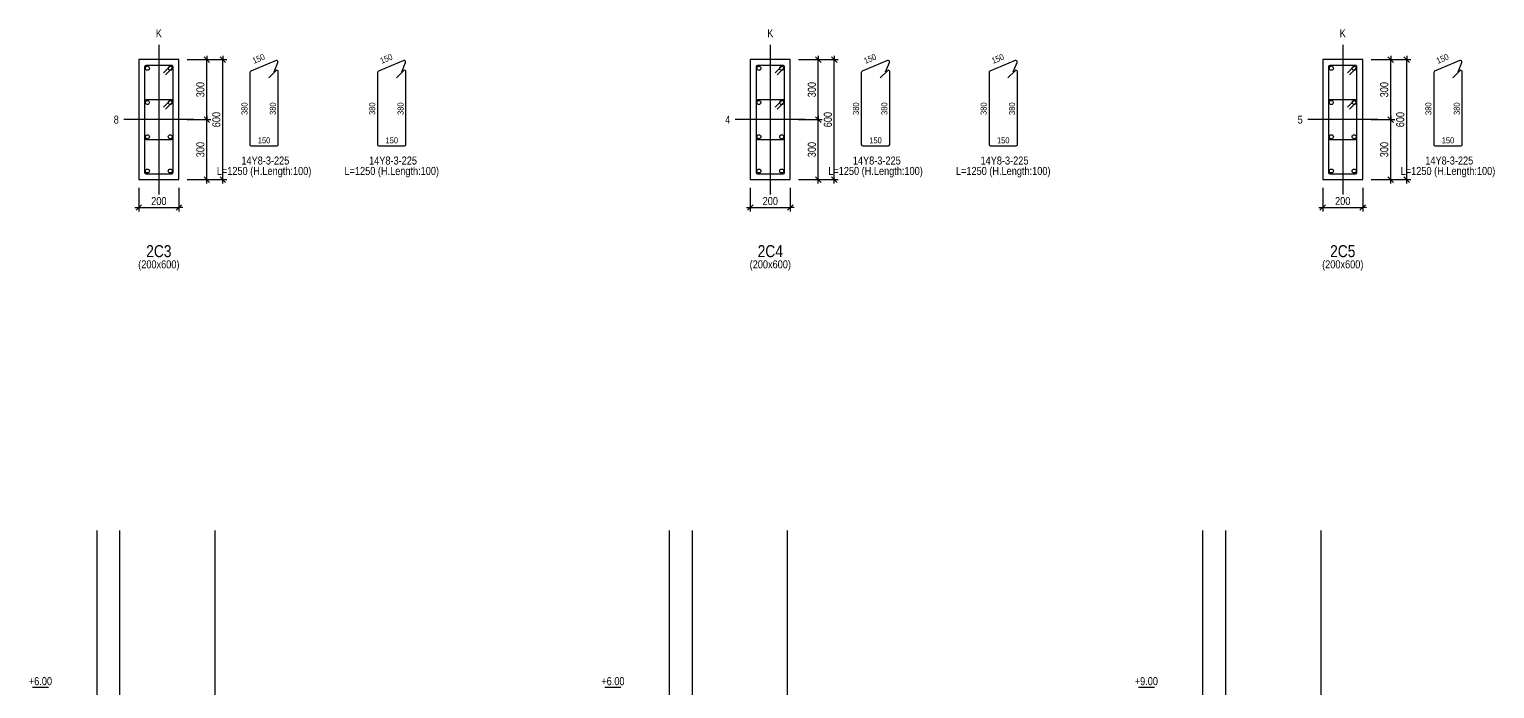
# Model space of a CAD drawing. Extents: x 0 to 206258, y -403073 to 0.
# Drawn here: x 43266 to 61578, y -120030 to -111782 of the extents above; entities that cross this region are included whole.
import ezdxf
from ezdxf.enums import TextEntityAlignment as Align
from ezdxf.lldxf.tags import DXFTag

# ---------------------------------------------------------------- set-up
doc = ezdxf.new("R2010")
doc.units = 0
doc.header["$LTSCALE"] = 1000
for name, color, linetype in [('Axis Line(Dir 1)', 8, 'CENTER2'), ('Axis Line(Dir 2)', 150, 'CENTER2'), ('Column Line(D)', 1, 'Continuous'), ('Dimension Line', 5, 'Continuous'), ('Dimension Text', 5, 'Continuous'), ('Link Line', 3, 'Continuous'), ('Rebar Length Text', 8, 'Continuous'), ('Rebar Line', 7, 'Continuous'), ('Top Rebar Line', 7, 'Continuous')]:
    doc.layers.add(name, color=color, linetype=linetype)
for name, color, linetype, true_color in [('Column Label(D)', 12, 'Continuous', 0xbd0000), ('Column Size Label (D)', 94, 'Continuous', 0x008100), ('Level Mark Line', 253, 'Continuous', 0x828282), ('Level Mark Text', 253, 'Continuous', 0x828282), ('Link Label', 94, 'Continuous', 0x008100), ('Link Length Text', 94, 'Continuous', 0x008100)]:
    doc.layers.add(name, color=color, linetype=linetype, true_color=true_color)
doc.styles.add('Column Label(D)', font='ARIALN.TTF', dxfattribs={"height": 150})
doc.styles.add('Column Size Label (D)', font='ARIALN.TTF', dxfattribs={"height": 100})
doc.styles.add('Dimension Text', font='ARIALN.TTF', dxfattribs={"height": 100})
doc.styles.add('Level Mark Text', font='ARIALN.TTF', dxfattribs={"height": 100})
doc.styles.add('Link Label', font='ARIALN.TTF', dxfattribs={"height": 100})
doc.styles.add('Link Length Text', font='ARIALN.TTF', dxfattribs={"height": 100})
doc.styles.add('Rebar Length Text', font='ARIALN.TTF', dxfattribs={"height": 75})
tags = doc.linetypes.add('CENTER2', pattern=[1.125, 0.75, -0.125, 0.125, -0.125]).pattern_tags.tags
tags[10:11] = [DXFTag(74, 4), DXFTag(75, 0), DXFTag(340, '0'), DXFTag(46, 0.0), DXFTag(50, 0.0), DXFTag(44, 0.0), DXFTag(45, 0.0)]
tags[8:9] = [DXFTag(74, 4), DXFTag(75, 0), DXFTag(340, '0'), DXFTag(46, 0.0), DXFTag(50, 0.0), DXFTag(44, 0.0), DXFTag(45, 0.0)]
tags[6:7] = [DXFTag(74, 4), DXFTag(75, 0), DXFTag(340, '0'), DXFTag(46, 0.0), DXFTag(50, 0.0), DXFTag(44, 0.0), DXFTag(45, 0.0)]
tags[4:5] = [DXFTag(74, 4), DXFTag(75, 0), DXFTag(340, '0'), DXFTag(46, 0.0), DXFTag(50, 0.0), DXFTag(44, 0.0), DXFTag(45, 0.0)]
doc.dimstyles.new('COLUMNELV', dxfattribs={"dimtxt": 100, "dimasz": 30, "dimexe": 48.3, "dimexo": 103.5, "dimgap": 30, "dimtad": 1, "dimtoh": 1, "dimdec": 1, "dimlfac": 0.4, "dimdsep": 46, "dimtxsty": 'Dimension Text', "dimblk": 'PCDIM_TICK', "dimcen": 0.09, "dimclrd": 5, "dimclre": 5, "dimclrt": 5, "dimadec": 1, "dimazin": 0, "dimtp": 1, "dimtm": 1, "dimtfac": 1, "dimtdec": 4, "dimtofl": 0, "dimtmove": 0, "dimatfit": 3, "dimfxl": 1, "dimtolj": 1, "dimtzin": 0, "dimarcsym": 0})

# ---------------------------------------------------------------- blocks, each defined once
blk = doc.blocks.new('PCDIM_TICK')
at = {"layer": 'Dimension Line', "color": 0, "transparency": 33554687}
for p, q in [((1.15, 1.15), (-1.15, -1.15)), ((1.61, 0), (0, 0))]:
    blk.add_line(p, q, dxfattribs=at)
blk = doc.blocks.new('*U2041')
at = {"layer": 'Dimension Line', "color": 5, "true_color": 0x0000ff, "transparency": 16777216}
for p, q in [((44635, -113766), (44635, -114061)), ((45135, -113766), (45135, -114061)), ((44635, -114012), (45135, -114012))]:
    blk.add_line(p, q, dxfattribs=at)
at = {"layer": 'Dimension Line', "color": 5, "true_color": 0x0000ff, "transparency": 16777216, "xscale": 30, "yscale": 30, "rotation": 180.0000000000004}
blk.add_blockref('PCDIM_TICK', (44635, -114012), dxfattribs=at)
at = {"layer": 'Dimension Line', "color": 5, "true_color": 0x0000ff, "transparency": 16777216, "xscale": 30, "yscale": 30}
blk.add_blockref('PCDIM_TICK', (45135, -114012), dxfattribs=at)
at = {"layer": 'Dimension Line', "color": 5, "true_color": 0x0000ff, "transparency": 16777216, "insert": (44885, -113982), "char_height": 100, "width": 182.77, "attachment_point": 8, "style": 'Dimension Text'}
blk.add_mtext('200', dxfattribs=at)
blk = doc.blocks.new('*U2042')
at = {"layer": 'Dimension Line', "color": 5, "true_color": 0x0000ff, "transparency": 16777216}
for p, q in [((45239, -112912), (45533, -112912)), ((45485, -113662), (45485, -112912)), ((45239, -113662), (45533, -113662))]:
    blk.add_line(p, q, dxfattribs=at)
at = {"layer": 'Dimension Line', "color": 5, "true_color": 0x0000ff, "transparency": 16777216, "xscale": 30, "yscale": 30}
for p, rotation in [((45485, -112912), 89.99999999999447), ((45485, -113662), 269.9999999999834)]:
    blk.add_blockref('PCDIM_TICK', p, dxfattribs=dict(at, rotation=rotation))
at = {"layer": 'Dimension Line', "color": 5, "true_color": 0x0000ff, "transparency": 16777216, "insert": (45455, -113287), "char_height": 100, "width": 181.5, "attachment_point": 8, "rotation": 90, "style": 'Dimension Text'}
blk.add_mtext('300', dxfattribs=at)
blk = doc.blocks.new('*U2043')
at = {"layer": 'Dimension Line', "color": 5, "true_color": 0x0000ff, "transparency": 16777216}
for p, q in [((45239, -112162), (45533, -112162)), ((45485, -112912), (45485, -112162)), ((45239, -112912), (45533, -112912))]:
    blk.add_line(p, q, dxfattribs=at)
at = {"layer": 'Dimension Line', "color": 5, "true_color": 0x0000ff, "transparency": 16777216, "xscale": 30, "yscale": 30}
for p, rotation in [((45485, -112162), 89.99999999999447), ((45485, -112912), 269.9999999999834)]:
    blk.add_blockref('PCDIM_TICK', p, dxfattribs=dict(at, rotation=rotation))
at = {"layer": 'Dimension Line', "color": 5, "true_color": 0x0000ff, "transparency": 16777216, "insert": (45455, -112537), "char_height": 100, "width": 181.5, "attachment_point": 8, "rotation": 90, "style": 'Dimension Text'}
blk.add_mtext('300', dxfattribs=at)
blk = doc.blocks.new('*U2044')
at = {"layer": 'Dimension Line', "color": 5, "true_color": 0x0000ff, "transparency": 16777216}
for p, q in [((45239, -112162), (45733, -112162)), ((45685, -113662), (45685, -112162)), ((45239, -113662), (45733, -113662))]:
    blk.add_line(p, q, dxfattribs=at)
at = {"layer": 'Dimension Line', "color": 5, "true_color": 0x0000ff, "transparency": 16777216, "xscale": 30, "yscale": 30}
for p, rotation in [((45685, -112162), 89.99999999999447), ((45685, -113662), 269.9999999999834)]:
    blk.add_blockref('PCDIM_TICK', p, dxfattribs=dict(at, rotation=rotation))
at = {"layer": 'Dimension Line', "color": 5, "true_color": 0x0000ff, "transparency": 16777216, "insert": (45655, -112912), "char_height": 100, "width": 181.97, "attachment_point": 8, "rotation": 90, "style": 'Dimension Text'}
blk.add_mtext('600', dxfattribs=at)
blk = doc.blocks.new('*U2048')
at = {"layer": 'Dimension Line', "color": 5, "true_color": 0x0000ff, "transparency": 16777216}
for p, q in [((52276, -113766), (52276, -114061)), ((52776, -113766), (52776, -114061)), ((52276, -114012), (52776, -114012))]:
    blk.add_line(p, q, dxfattribs=at)
at = {"layer": 'Dimension Line', "color": 5, "true_color": 0x0000ff, "transparency": 16777216, "xscale": 30, "yscale": 30, "rotation": 180.0000000000004}
blk.add_blockref('PCDIM_TICK', (52276, -114012), dxfattribs=at)
at = {"layer": 'Dimension Line', "color": 5, "true_color": 0x0000ff, "transparency": 16777216, "xscale": 30, "yscale": 30}
blk.add_blockref('PCDIM_TICK', (52776, -114012), dxfattribs=at)
at = {"layer": 'Dimension Line', "color": 5, "true_color": 0x0000ff, "transparency": 16777216, "insert": (52526, -113982), "char_height": 100, "width": 182.77, "attachment_point": 8, "style": 'Dimension Text'}
blk.add_mtext('200', dxfattribs=at)
blk = doc.blocks.new('*U2049')
at = {"layer": 'Dimension Line', "color": 5, "true_color": 0x0000ff, "transparency": 16777216}
for p, q in [((52879, -112912), (53174, -112912)), ((53126, -113662), (53126, -112912)), ((52879, -113662), (53174, -113662))]:
    blk.add_line(p, q, dxfattribs=at)
at = {"layer": 'Dimension Line', "color": 5, "true_color": 0x0000ff, "transparency": 16777216, "xscale": 30, "yscale": 30}
for p, rotation in [((53126, -112912), 89.99999999999447), ((53126, -113662), 269.9999999999834)]:
    blk.add_blockref('PCDIM_TICK', p, dxfattribs=dict(at, rotation=rotation))
at = {"layer": 'Dimension Line', "color": 5, "true_color": 0x0000ff, "transparency": 16777216, "insert": (53096, -113287), "char_height": 100, "width": 181.5, "attachment_point": 8, "rotation": 90, "style": 'Dimension Text'}
blk.add_mtext('300', dxfattribs=at)
blk = doc.blocks.new('*U2050')
at = {"layer": 'Dimension Line', "color": 5, "true_color": 0x0000ff, "transparency": 16777216}
for p, q in [((52879, -112162), (53174, -112162)), ((53126, -112912), (53126, -112162)), ((52879, -112912), (53174, -112912))]:
    blk.add_line(p, q, dxfattribs=at)
at = {"layer": 'Dimension Line', "color": 5, "true_color": 0x0000ff, "transparency": 16777216, "xscale": 30, "yscale": 30}
for p, rotation in [((53126, -112162), 89.99999999999447), ((53126, -112912), 269.9999999999834)]:
    blk.add_blockref('PCDIM_TICK', p, dxfattribs=dict(at, rotation=rotation))
at = {"layer": 'Dimension Line', "color": 5, "true_color": 0x0000ff, "transparency": 16777216, "insert": (53096, -112537), "char_height": 100, "width": 181.5, "attachment_point": 8, "rotation": 90, "style": 'Dimension Text'}
blk.add_mtext('300', dxfattribs=at)
blk = doc.blocks.new('*U2051')
at = {"layer": 'Dimension Line', "color": 5, "true_color": 0x0000ff, "transparency": 16777216}
for p, q in [((52879, -112162), (53374, -112162)), ((53326, -113662), (53326, -112162)), ((52879, -113662), (53374, -113662))]:
    blk.add_line(p, q, dxfattribs=at)
at = {"layer": 'Dimension Line', "color": 5, "true_color": 0x0000ff, "transparency": 16777216, "xscale": 30, "yscale": 30}
for p, rotation in [((53326, -112162), 89.99999999999447), ((53326, -113662), 269.9999999999834)]:
    blk.add_blockref('PCDIM_TICK', p, dxfattribs=dict(at, rotation=rotation))
at = {"layer": 'Dimension Line', "color": 5, "true_color": 0x0000ff, "transparency": 16777216, "insert": (53296, -112912), "char_height": 100, "width": 181.97, "attachment_point": 8, "rotation": 90, "style": 'Dimension Text'}
blk.add_mtext('600', dxfattribs=at)
blk = doc.blocks.new('*U2055')
at = {"layer": 'Dimension Line', "color": 5, "true_color": 0x0000ff, "transparency": 16777216}
for p, q in [((59429, -113766), (59429, -114061)), ((59929, -113766), (59929, -114061)), ((59429, -114012), (59929, -114012))]:
    blk.add_line(p, q, dxfattribs=at)
at = {"layer": 'Dimension Line', "color": 5, "true_color": 0x0000ff, "transparency": 16777216, "xscale": 30, "yscale": 30, "rotation": 180.0000000000004}
blk.add_blockref('PCDIM_TICK', (59429, -114012), dxfattribs=at)
at = {"layer": 'Dimension Line', "color": 5, "true_color": 0x0000ff, "transparency": 16777216, "xscale": 30, "yscale": 30}
blk.add_blockref('PCDIM_TICK', (59929, -114012), dxfattribs=at)
at = {"layer": 'Dimension Line', "color": 5, "true_color": 0x0000ff, "transparency": 16777216, "insert": (59679, -113982), "char_height": 100, "width": 182.77, "attachment_point": 8, "style": 'Dimension Text'}
blk.add_mtext('200', dxfattribs=at)
blk = doc.blocks.new('*U2056')
at = {"layer": 'Dimension Line', "color": 5, "true_color": 0x0000ff, "transparency": 16777216}
for p, q in [((60033, -112912), (60328, -112912)), ((60279, -113662), (60279, -112912)), ((60033, -113662), (60328, -113662))]:
    blk.add_line(p, q, dxfattribs=at)
at = {"layer": 'Dimension Line', "color": 5, "true_color": 0x0000ff, "transparency": 16777216, "xscale": 30, "yscale": 30}
for p, rotation in [((60279, -112912), 89.99999999999447), ((60279, -113662), 269.9999999999834)]:
    blk.add_blockref('PCDIM_TICK', p, dxfattribs=dict(at, rotation=rotation))
at = {"layer": 'Dimension Line', "color": 5, "true_color": 0x0000ff, "transparency": 16777216, "insert": (60249, -113287), "char_height": 100, "width": 181.5, "attachment_point": 8, "rotation": 90, "style": 'Dimension Text'}
blk.add_mtext('300', dxfattribs=at)
blk = doc.blocks.new('*U2057')
at = {"layer": 'Dimension Line', "color": 5, "true_color": 0x0000ff, "transparency": 16777216}
for p, q in [((60033, -112162), (60328, -112162)), ((60279, -112912), (60279, -112162)), ((60033, -112912), (60328, -112912))]:
    blk.add_line(p, q, dxfattribs=at)
at = {"layer": 'Dimension Line', "color": 5, "true_color": 0x0000ff, "transparency": 16777216, "xscale": 30, "yscale": 30}
for p, rotation in [((60279, -112162), 89.99999999999447), ((60279, -112912), 269.9999999999834)]:
    blk.add_blockref('PCDIM_TICK', p, dxfattribs=dict(at, rotation=rotation))
at = {"layer": 'Dimension Line', "color": 5, "true_color": 0x0000ff, "transparency": 16777216, "insert": (60249, -112537), "char_height": 100, "width": 181.5, "attachment_point": 8, "rotation": 90, "style": 'Dimension Text'}
blk.add_mtext('300', dxfattribs=at)
blk = doc.blocks.new('*U2058')
at = {"layer": 'Dimension Line', "color": 5, "true_color": 0x0000ff, "transparency": 16777216}
for p, q in [((60033, -112162), (60528, -112162)), ((60479, -113662), (60479, -112162)), ((60033, -113662), (60528, -113662))]:
    blk.add_line(p, q, dxfattribs=at)
at = {"layer": 'Dimension Line', "color": 5, "true_color": 0x0000ff, "transparency": 16777216, "xscale": 30, "yscale": 30}
for p, rotation in [((60479, -112162), 89.99999999999447), ((60479, -113662), 269.9999999999834)]:
    blk.add_blockref('PCDIM_TICK', p, dxfattribs=dict(at, rotation=rotation))
at = {"layer": 'Dimension Line', "color": 5, "true_color": 0x0000ff, "transparency": 16777216, "insert": (60449, -112912), "char_height": 100, "width": 181.97, "attachment_point": 8, "rotation": 90, "style": 'Dimension Text'}
blk.add_mtext('600', dxfattribs=at)

msp = doc.modelspace()

# ---------------------------------------------------------------- linework, layer by layer
at = {"layer": 'Axis Line(Dir 1)', "transparency": 33554687}
for points in [[(45322.552, -112912.222), (44447.552, -112912.222)], [(52963.437, -112912.222), (52088.437, -112912.222)], [(60116.822, -112912.222), (59241.822, -112912.222)]]:
    msp.add_lwpolyline(points, dxfattribs=at)
at = {"layer": 'Axis Line(Dir 2)', "transparency": 33554687}
for points in [[(44885.052, -111974.722), (44885.052, -113849.722)], [(52525.937, -111974.722), (52525.937, -113849.722)], [(59679.322, -111974.722), (59679.322, -113849.722)]]:
    msp.add_lwpolyline(points, dxfattribs=at)
at = {"layer": 'Column Line(D)', "transparency": 33554687}
for points in [[(44635.052, -113662.222), (45135.052, -113662.222), (45135.052, -112162.222), (44635.052, -112162.222)], [(52275.937, -113662.222), (52775.937, -113662.222), (52775.937, -112162.222), (52275.937, -112162.222)], [(59429.322, -113662.222), (59929.322, -113662.222), (59929.322, -112162.222), (59429.322, -112162.222)]]:
    msp.add_lwpolyline(points, close=True, dxfattribs=at)
at = {"layer": 'Level Mark Line', "transparency": 33554687}
for points in [[(43505.829, -120015.237), (43305.829, -120015.237)], [(50659.214, -120015.237), (50459.214, -120015.237)], [(57325.099, -120015.237), (57125.099, -120015.237)]]:
    msp.add_lwpolyline(points, dxfattribs=at)
at = {"layer": 'Link Line', "transparency": 33554687}
for points in [[(44969.038, -112352.985), (45057.427, -112264.596, 0.668178638), (45045.052, -112234.722), (44725.052, -112234.722, 0.414213562), (44707.552, -112252.222), (44707.552, -113143.889, 0.414213562), (44725.052, -113161.389), (45045.052, -113161.389, 0.414213562), (45062.552, -113143.889), (45062.552, -112252.222, 0.668178638), (45032.678, -112239.848), (44944.289, -112328.236)], [(46325.569, -112312.573), (46372.585, -112196.752, 0.668178638), (46349.559, -112174.05), (46033.241, -112307.706, 0.301414294), (46022.552, -112323.826), (46022.552, -113221.389, 0.414213562), (46040.052, -113238.889), (46360.052, -113238.889, 0.414213562), (46377.552, -113221.389), (46377.552, -112312.222, 0.668178638), (46347.678, -112299.848), (46259.289, -112388.236)], [(47921.159, -112312.574), (47968.175, -112196.753, 0.668178638), (47945.149, -112174.05), (47628.831, -112307.706, 0.301414294), (47618.142, -112323.826), (47618.142, -113221.389, 0.414213562), (47635.642, -113238.889), (47955.642, -113238.889, 0.414213562), (47973.142, -113221.389), (47973.142, -112312.222, 0.668178638), (47943.268, -112299.848), (47854.879, -112388.236)], [(52609.923, -112352.985), (52698.311, -112264.596, 0.668178638), (52685.937, -112234.722), (52365.937, -112234.722, 0.414213562), (52348.437, -112252.222), (52348.437, -113143.889, 0.414213562), (52365.937, -113161.389), (52685.937, -113161.389, 0.414213562), (52703.437, -113143.889), (52703.437, -112252.222, 0.668178638), (52673.563, -112239.848), (52585.174, -112328.236)], [(53966.454, -112312.573), (54013.47, -112196.752, 0.668178638), (53990.444, -112174.05), (53674.126, -112307.706, 0.301414294), (53663.437, -112323.826), (53663.437, -113221.389, 0.414213562), (53680.937, -113238.889), (54000.937, -113238.889, 0.414213562), (54018.437, -113221.389), (54018.437, -112312.222, 0.668178638), (53988.563, -112299.848), (53900.174, -112388.236)], [(55562.043, -112312.574), (55609.06, -112196.753, 0.668178638), (55586.034, -112174.05), (55269.715, -112307.706, 0.301414294), (55259.027, -112323.826), (55259.027, -113221.389, 0.414213562), (55276.527, -113238.889), (55596.527, -113238.889, 0.414213562), (55614.027, -113221.389), (55614.027, -112312.222, 0.668178638), (55584.152, -112299.848), (55495.764, -112388.236)], [(59763.308, -112352.985), (59851.696, -112264.596, 0.668178638), (59839.322, -112234.722), (59519.322, -112234.722, 0.414213562), (59501.822, -112252.222), (59501.822, -113143.889, 0.414213562), (59519.322, -113161.389), (59839.322, -113161.389, 0.414213562), (59856.822, -113143.889), (59856.822, -112252.222, 0.668178638), (59826.947, -112239.848), (59738.559, -112328.236)], [(61119.838, -112312.573), (61166.855, -112196.752, 0.668178638), (61143.829, -112174.05), (60827.51, -112307.706, 0.301414294), (60816.822, -112323.826), (60816.822, -113221.389, 0.414213562), (60834.322, -113238.889), (61154.322, -113238.889, 0.414213562), (61171.822, -113221.389), (61171.822, -112312.222, 0.668178638), (61141.947, -112299.848), (61053.559, -112388.236)], [(44969.038, -112781.318), (45057.427, -112692.93, 0.668178638), (45045.052, -112663.055), (44725.052, -112663.055, 0.414213562), (44707.552, -112680.555), (44707.552, -113572.222, 0.414213562), (44725.052, -113589.722), (45045.052, -113589.722, 0.414213562), (45062.552, -113572.222), (45062.552, -112680.555, 0.668178638), (45032.678, -112668.181), (44944.289, -112756.569)], [(52609.923, -112781.318), (52698.311, -112692.93, 0.668178638), (52685.937, -112663.055), (52365.937, -112663.055, 0.414213562), (52348.437, -112680.555), (52348.437, -113572.222, 0.414213562), (52365.937, -113589.722), (52685.937, -113589.722, 0.414213562), (52703.437, -113572.222), (52703.437, -112680.555, 0.668178638), (52673.563, -112668.181), (52585.174, -112756.569)], [(59763.308, -112781.318), (59851.696, -112692.93, 0.668178638), (59839.322, -112663.055), (59519.322, -112663.055, 0.414213562), (59501.822, -112680.555), (59501.822, -113572.222, 0.414213562), (59519.322, -113589.722), (59839.322, -113589.722, 0.414213562), (59856.822, -113572.222), (59856.822, -112680.555, 0.668178638), (59826.947, -112668.181), (59738.559, -112756.569)]]:
    msp.add_lwpolyline(points, format="xyb", dxfattribs=at)
at = {"layer": 'Rebar Line', "transparency": 33554687}
for centre in [(44742.552, -112269.722), (45027.552, -112269.722), (52383.437, -112269.722), (52668.437, -112269.722), (59536.822, -112269.722), (59821.822, -112269.722), (44742.552, -112698.055), (45027.552, -112698.055), (52383.437, -112698.055), (52668.437, -112698.055), (59536.822, -112698.055), (59821.822, -112698.055), (44742.552, -113126.389), (45027.552, -113126.389), (52383.437, -113126.389), (52668.437, -113126.389), (59536.822, -113126.389), (59821.822, -113126.389), (44742.552, -113554.722), (45027.552, -113554.722), (52383.437, -113554.722), (52668.437, -113554.722), (59536.822, -113554.722), (59821.822, -113554.722)]:
    msp.add_circle(centre, 25, dxfattribs=at)
at = {"layer": 'Top Rebar Line', "transparency": 33554687}
for points in [[(44113.329, -127427.737), (44113.329, -118052.737)], [(44398.329, -127427.737), (44398.329, -118052.737)], [(45589.182, -127427.737), (45589.182, -118052.737)], [(51266.714, -127427.737), (51266.714, -118052.737)], [(51551.714, -127427.737), (51551.714, -118052.737)], [(52742.567, -127427.737), (52742.567, -118052.737)], [(57932.599, -127427.737), (57932.599, -118052.737)], [(58217.599, -127427.737), (58217.599, -118052.737)], [(59408.452, -127427.737), (59408.452, -118052.737)]]:
    msp.add_lwpolyline(points, dxfattribs=at)

# ---------------------------------------------------------------- texts
at = {"layer": 'Column Label(D)', "transparency": 33554687, "style": 'Column Label(D)'}
for s, p in [('2C3', (44885.052, -114482.222)), ('2C4', (52525.937, -114482.222)), ('2C5', (59679.322, -114482.222))]:
    msp.add_text(s, height=150, dxfattribs=at).set_placement(p, align=Align.TOP_CENTER)
at = {"layer": 'Column Size Label (D)', "transparency": 33554687, "style": 'Column Size Label (D)'}
for p in [(44885.052, -114672.222), (52525.937, -114672.222), (59679.322, -114672.222)]:
    msp.add_text('(200x600)', height=100, dxfattribs=at).set_placement(p, align=Align.TOP_CENTER)
at = {"layer": 'Dimension Text', "transparency": 33554687, "style": 'Dimension Text'}
for p in [(44885.052, -111912.222), (52525.937, -111912.222), (59679.322, -111912.222)]:
    msp.add_text('K', height=100, dxfattribs=at).set_placement(p, align=Align.BOTTOM_CENTER)
for s, p in [('8', (44385.052, -112912.222)), ('4', (52025.937, -112912.222)), ('5', (59179.322, -112912.222))]:
    msp.add_text(s, height=100, dxfattribs=at).set_placement(p, align=Align.MIDDLE_RIGHT)
at = {"layer": 'Level Mark Text', "transparency": 33554687, "style": 'Level Mark Text'}
for s, p in [('+6.00', (43405.829, -120015.237)), ('+6.00', (50559.214, -120015.237)), ('+9.00', (57225.099, -120015.237))]:
    msp.add_text(s, height=100, dxfattribs=at).set_placement(p, align=Align.BOTTOM_CENTER)
at = {"layer": 'Link Label', "transparency": 33554687, "style": 'Link Label'}
for p in [(46200.052, -113473.889), (47795.642, -113473.889), (53840.937, -113473.889), (55436.527, -113473.889), (60994.322, -113473.889)]:
    msp.add_text(' 14Y8-3-225', height=100, dxfattribs=at).set_placement(p, align=Align.CENTER)
at = {"layer": 'Link Length Text', "transparency": 33554687, "style": 'Link Length Text'}
for p in [(46200.052, -113603.889), (47795.642, -113603.889), (53840.937, -113603.889), (55436.527, -113603.889), (60994.322, -113603.889)]:
    msp.add_text('L=1250 (H.Length:100)', height=100, dxfattribs=at).set_placement(p, align=Align.CENTER)
at = {"layer": 'Rebar Length Text', "transparency": 33554687, "style": 'Rebar Length Text'}
for s, rotation, p in [('150', 22.9057699, (46146.273, -112184.945)), ('150', 22.9057699, (47741.863, -112184.946)), ('150', 22.9057699, (53787.158, -112184.945)), ('150', 22.9057699, (55382.748, -112184.946)), ('150', 22.9057699, (60940.543, -112184.945)), ('380', 90, (45992.552, -112775.555)), ('380', 90, (46347.552, -112775.555)), ('380', 90, (47588.142, -112775.556)), ('380', 90, (47943.142, -112775.556)), ('380', 90, (53633.437, -112775.555)), ('380', 90, (53988.437, -112775.555)), ('380', 90, (55229.027, -112775.556)), ('380', 90, (55584.027, -112775.556)), ('380', 90, (60786.822, -112775.555)), ('380', 90, (61141.822, -112775.555))]:
    msp.add_text(s, height=75, rotation=rotation, dxfattribs=at).set_placement(p, align=Align.CENTER)
for p in [(46200.052, -113208.889), (47795.642, -113208.889), (53840.937, -113208.889), (55436.527, -113208.889), (60994.322, -113208.889)]:
    msp.add_text('150', height=75, dxfattribs=at).set_placement(p, align=Align.CENTER)

# ---------------------------------------------------------------- dimensions: what is measured, and where the dimension line sits
at = {"layer": 'Dimension Line', "transparency": 33554687}
for p1, p2, distance, picture, middle in [((45135.052, -112912.222), (45135.052, -112162.222), -350, '*U2043', (45485.052, -112537.222)), ((45135.052, -113662.222), (45135.052, -112162.222), -550, '*U2044', (45685.052, -112912.222)), ((52775.937, -112912.222), (52775.937, -112162.222), -350, '*U2050', (53125.937, -112537.222)), ((52775.937, -113662.222), (52775.937, -112162.222), -550, '*U2051', (53325.937, -112912.222)), ((59929.322, -112912.222), (59929.322, -112162.222), -350, '*U2057', (60279.322, -112537.222)), ((59929.322, -113662.222), (59929.322, -112162.222), -550, '*U2058', (60479.322, -112912.222)), ((45135.052, -113662.222), (45135.052, -112912.222), -350, '*U2042', (45485.052, -113287.222)), ((52775.937, -113662.222), (52775.937, -112912.222), -350, '*U2049', (53125.937, -113287.222)), ((59929.322, -113662.222), (59929.322, -112912.222), -350, '*U2056', (60279.322, -113287.222)), ((44635.052, -113662.222), (45135.052, -113662.222), -350, '*U2041', (44885.052, -114012.222)), ((52275.937, -113662.222), (52775.937, -113662.222), -350, '*U2048', (52525.937, -114012.222)), ((59429.322, -113662.222), (59929.322, -113662.222), -350, '*U2055', (59679.322, -114012.222))]:
    dim = msp.add_aligned_dim(p1=p1, p2=p2, distance=distance, dimstyle='COLUMNELV', override={"dimscale": 1, "dimtxt": 100, "dimasz": 30, "dimexe": 48.3, "dimexo": 103.5, "dimgap": 30, "dimtad": 1, "dimtih": 0, "dimdec": 1, "dimlfac": 0.4, "dimzin": 8, "dimlunit": 2, "dimpost": '', "dimtxsty": 'Dimension Text', "dimblk": 'PCDIM_TICK', "dimse1": 0, "dimse2": 0, "dimsd2": 0, "dimclrd": 5, "dimclre": 5, "dimclrt": 5, "dimaunit": 0, "dimadec": 1, "dimazin": 0, "dimtol": 0, "dimtp": 1, "dimtm": 1, "dimtmove": 0}, dxfattribs=at)
    dim.commit()
    dim.dimension.update_dxf_attribs({"geometry": picture, "text_midpoint": middle})

doc.saveas('drawing.dxf')
